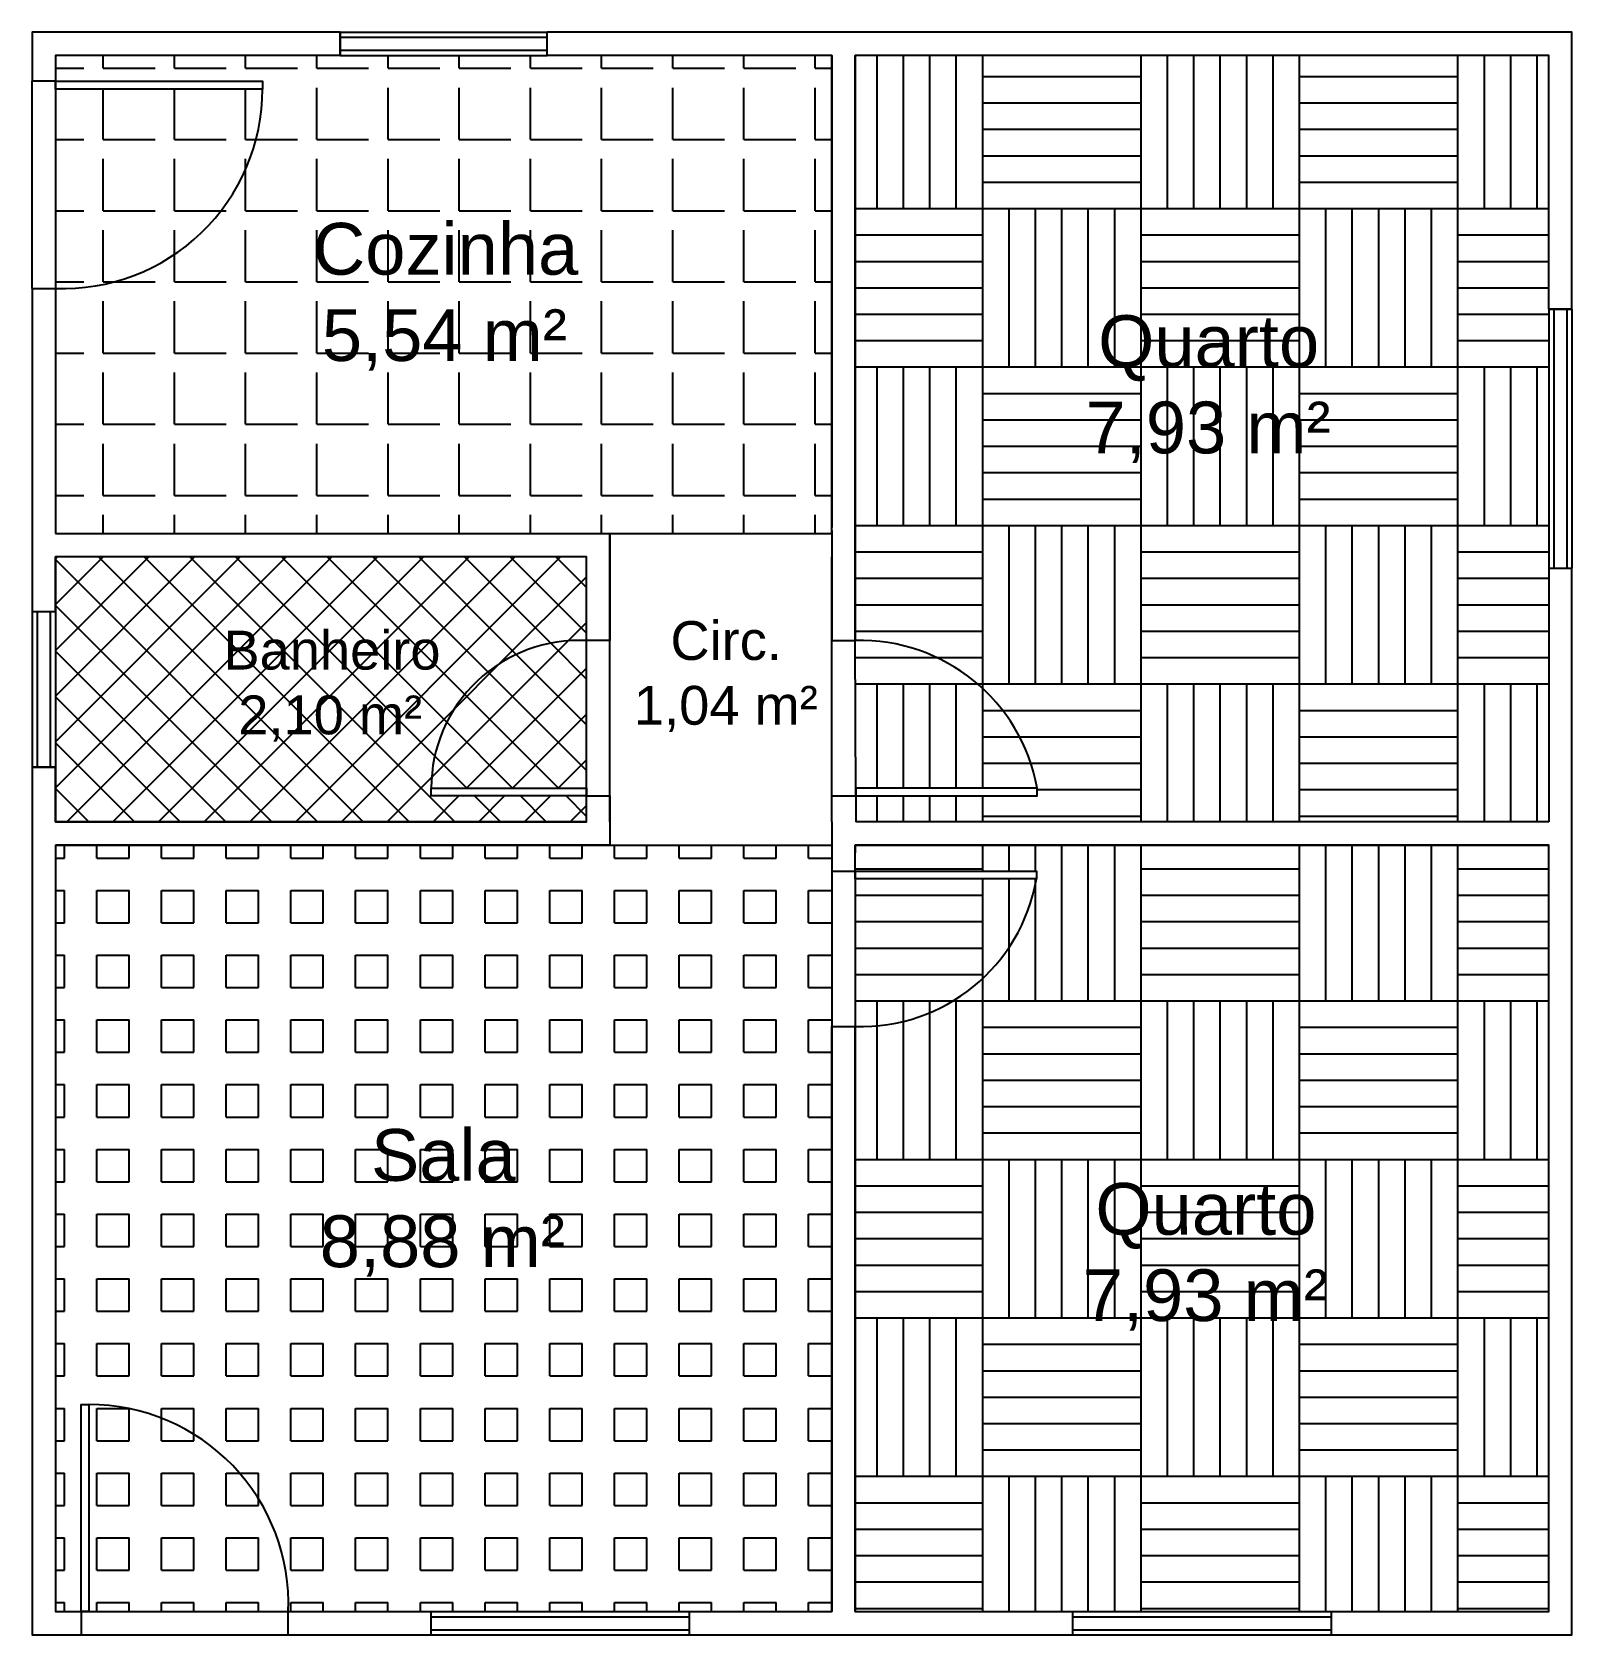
# Model space of a CAD drawing. Header units: inches. Extents: x 0 to 5.95, y 0 to 6.19.
import ezdxf

# ---------------------------------------------------------------- set-up
doc = ezdxf.new("R2010")
doc.units = ezdxf.units.IN
doc.header["$MEASUREMENT"] = 0
doc.layers.add('LayerCinza', color=9, linetype='Continuous')
doc.layers.add('LayerPorta', color=4, linetype='Continuous')
doc.styles.get("Standard").update_dxf_attribs({"font": 'arial.ttf'})
pattern_1 = [(0, (0, 0), (0, 0.275), [0.2, -0.075]), (90, (0, 0), (-0.275, 2e-17), [0.2, -0.075])]

msp = doc.modelspace()

# ---------------------------------------------------------------- hatches: boundary and pattern name
h = msp.add_hatch()
h.set_pattern_fill('ANGLE', color=256)
h.set_pattern_definition(pattern_1)
h.paths.add_polyline_path([(3.09, 6.1), (1.99, 6.1), (1.19, 6.1), (0.09, 6.1), (0.09, 6), (0.89, 6), (0.89, 5.97, -0.42545), (0.09, 5.2), (0.09, 4.2533), (2.2322, 4.2533), (3.09, 4.2533), (3.09, 4.265)])
h.paths.add_polyline_path([(1.0214, 4.8072), (2.1465, 4.8072), (2.1465, 5.5526), (1.0214, 5.5526)], flags=24)
h = msp.add_hatch()
h.set_pattern_fill('AR-PARQ1', color=256, scale=0.051)
h.paths.add_polyline_path([(5.8591, 5.12), (5.8591, 6.1), (3.18, 6.1), (3.18, 4.1633), (3.18, 3.84, -0.37146), (3.8829, 3.27), (3.8829, 3.24), (3.1829, 3.24), (3.1829, 3.14), (5.8591, 3.14), (5.8591, 4.12)])
h.paths.add_polyline_path([(4.0066, 4.4495), (5.0538, 4.4495), (5.0538, 5.1958), (4.0066, 5.1958)], flags=24)
h = msp.add_hatch()
h.set_pattern_fill('ANGLE', color=256)
h.set_pattern_definition(pattern_1)
h.paths.add_polyline_path([(0.89, 5.97), (0.09, 5.97), (0.09, 5.2, 0.42545)])
h = msp.add_hatch()
h.set_pattern_fill('ANSI37', color=256)
h.paths.add_polyline_path([(2.1422, 4.1633), (0.09, 4.1633), (0.09, 3.9516), (0.09, 3.3516), (0.09, 3.14), (2.1422, 3.14), (2.1422, 3.24), (1.5422, 3.24), (1.5422, 3.27, -0.429311), (2.1422, 3.84)])
h.paths.add_polyline_path([(0.6865, 3.3955), (1.6004, 3.3955), (1.6004, 3.9553), (0.6865, 3.9553)], flags=24)
h = msp.add_hatch()
h.set_pattern_fill('ANSI37', color=256)
h.paths.add_polyline_path([(2.1422, 3.84, 0.429311), (1.5422, 3.27), (2.1422, 3.27)])
h = msp.add_hatch()
h.set_pattern_fill('AR-PARQ1', color=256, scale=0.051)
h.paths.add_polyline_path([(3.18, 3.84), (3.1828, 3.27), (3.8829, 3.27, 0.37146)])
h = msp.add_hatch()
h.set_pattern_fill('AR-PARQ1', color=256, scale=0.051)
h.paths.add_polyline_path([(5.8591, 3.05), (3.18, 3.05), (3.18, 2.95), (3.88, 2.95), (3.88, 2.92, -0.374814), (3.18, 2.35), (3.18, 0.09), (4.0195, 0.09), (5.0195, 0.09), (5.8591, 0.09)])
h.paths.add_polyline_path([(3.88, 2.92), (3.18, 2.92), (3.18, 2.35, 0.374814)])
h.paths.add_polyline_path([(3.9959, 1.0985), (5.0431, 1.0985), (5.0431, 1.8448), (3.9959, 1.8448)], flags=24)
at = {"layer": 'LayerCinza'}
h = msp.add_hatch(dxfattribs=at)
h.set_pattern_fill('SQUARE', color=256)
h.paths.add_polyline_path([(0.19, 0.89), (0.22, 0.89, -0.42545), (0.99, 0.09), (1.54, 0.09), (2.54, 0.09), (3.09, 0.09), (3.09, 2.35), (3.09, 2.95), (3.09, 3.05), (2.2322, 3.05), (0.09, 3.05), (0.09, 0.09), (0.19, 0.09)])
h.paths.add_polyline_path([(1.0501, 1.3069), (2.0973, 1.3069), (2.0973, 2.0532), (1.0501, 2.0532)], flags=24)
h = msp.add_hatch(dxfattribs=at)
h.set_pattern_fill('SQUARE', color=256)
h.paths.add_polyline_path([(0.22, 0.89), (0.22, 0.09), (0.99, 0.09, 0.42545)])

# ---------------------------------------------------------------- linework, layer by layer
for p, q in [((0.09, 6), (0.09, 5.2)), ((3.09, 4.2533), (3.09, 4.2767)), ((2.2322, 4.2533), (3.09, 4.2533)), ((5.8591, 4.12), (5.8591, 3.14)), ((2.1422, 3.24), (2.1422, 3.84)), ((3.1829, 3.24), (3.18, 3.84)), ((3.09, 3.14), (3.09, 3.24)), ((3.09, 3.24), (3.1829, 3.24)), ((3.1829, 3.24), (3.1829, 3.14)), ((2.2322, 3.05), (3.09, 3.05)), ((3.18, 2.95), (3.18, 2.35))]:
    msp.add_line(p, q)
for points in [[(1.19, 6.19), (0, 6.19), (0, 6)], [(1.19, 6.1), (1.19, 6.19)], [(1.19, 6.19), (1.19, 6.1)], [(3.18, 6.19), (1.99, 6.19)], [(1.99, 6.1), (1.99, 6.19)], [(1.99, 6.1), (1.99, 6.19)], [(5.9491, 5.12), (5.9491, 6.19), (3.09, 6.19)], [(1.19, 6.1), (0.09, 6.1), (0.09, 5.97)], [(3.09, 4.2533), (3.09, 6.1), (1.99, 6.1)], [(3.09, 6.1), (3.09, 4.2767)], [(3.18, 4.1633), (3.18, 4.1633), (3.18, 6.1)], [(5.8591, 5.12), (5.8591, 6.1), (3.18, 6.1), (3.18, 3.84)], [(0.09, 6), (0, 6)], [(0.09, 5.97), (0.09, 6)], [(0, 5.2), (0.09, 5.2)], [(0, 5.2), (0, 4.1633)], [(0.09, 5.2), (0.09, 4.2533)], [(5.8591, 5.12), (5.9491, 5.12)], [(5.9491, 5.12), (5.8591, 5.12)], [(3.18, 3.84), (3.18, 4.2767)], [(0, 4.2533), (0, 3.9516)], [(0, 4.2533), (0, 4.2533), (0, 3.9516)], [(0.09, 4.2533), (2.2322, 4.2533)], [(2.2322, 4.1633), (2.2322, 4.2533), (2.2322, 3.84)], [(3.09, 4.265), (3.09, 3.84)], [(3.18, 3.84), (3.18, 4.2533)], [(0.09, 4.1633), (0.09, 3.9516)], [(0.09, 4.1633), (0.09, 3.9516)], [(0.09, 4.1633), (0.09, 3.9516)], [(2.1422, 3.84), (2.1422, 4.1633), (0.09, 4.1633), (0.09, 3.9516)], [(0.09, 3.9516), (0.09, 4.1633)], [(2.2322, 3.84), (2.2322, 4.1633)], [(3.09, 4.1633), (3.09, 3.84)], [(3.09, 3.84), (3.09, 4.1633)], [(3.09, 3.84), (3.09, 4.1633)], [(5.8591, 4.12), (5.9491, 4.12)], [(5.8591, 4.12), (5.9491, 4.12)], [(5.9491, 3.05), (5.9491, 4.12)], [(0.09, 3.9516), (0, 3.9516)], [(0.09, 3.9516), (0, 3.9516)], [(2.2322, 3.84), (2.1422, 3.84)], [(3.09, 3.84), (3.18, 3.84)], [(0.09, 3.3516), (0, 3.3516)], [(0, 3.3516), (0.09, 3.3516)], [(0, 3.3516), (0, 3.05)], [(0, 3.3516), (0, 3.05)], [(0.09, 3.14), (0.09, 3.3516)], [(0.09, 3.3516), (0.09, 3.14), (2.1422, 3.14), (2.1422, 3.27)], [(0.09, 3.3516), (0.09, 3.14), (2.1422, 3.14)], [(0.09, 3.3516), (0.09, 3.14), (2.1422, 3.14)], [(0.09, 3.3516), (0.09, 3.14)], [(2.2322, 3.24), (2.2322, 3.05), (0.09, 3.05)], [(2.1422, 3.27), (2.1422, 3.24)], [(2.1422, 3.24), (2.2322, 3.24)], [(2.1422, 3.24), (2.2322, 3.24)], [(2.2322, 3.14), (2.2322, 3.24)], [(0, 3.14), (0, 0), (0.19, 0)], [(2.1422, 3.14), (0.09, 3.14)], [(3.09, 3.14), (3.09, 3.05)], [(5.8591, 3.14), (3.1829, 3.14)], [(5.0195, 0), (5.9491, 0), (5.9491, 3.14)], [(0.09, 3.05), (0.09, 0.09), (0.22, 0.09)], [(0.09, 3.05), (2.2322, 3.05)], [(3.09, 3.05), (3.09, 2.95), (3.18, 2.95), (3.18, 3.05)], [(3.18, 3.05), (5.8591, 3.05)], [(3.18, 3.02), (3.18, 3.05)], [(5.0195, 0.09), (5.8591, 0.09), (5.8591, 3.05), (3.18, 3.05), (3.18, 3.02)], [(2.54, 0.09), (3.09, 0.09), (3.09, 2.35)], [(3.09, 2.35), (3.09, 0.09)], [(3.09, 2.35), (3.18, 2.35)], [(3.18, 2.35), (3.18, 0.09), (4.0195, 0.09)], [(3.18, 0.09), (3.18, 2.35)], [(0.19, 0.09), (0.19, 0)], [(0.22, 0.09), (0.19, 0.09)], [(0.99, 0.09), (1.54, 0.09)], [(0.99, 0), (0.99, 0.09)], [(1.54, 0.09), (1.54, 0)], [(2.54, 0), (2.54, 0.09)], [(4.0195, 0.09), (4.0195, 0)], [(5.0195, 0), (5.0195, 0.09)], [(0.99, 0), (1.54, 0)], [(2.54, 0), (3.18, 0)], [(3.09, 0), (4.0195, 0)]]:
    msp.add_lwpolyline(points)
for centre, radius, start, end in [((0.1194, 5.97), 0.7706, 267.81062, 0), ((2.1129, 3.27), 0.5707, 87.0624, 180), ((3.2008, 3.1472), 0.6931, 10.2056, 91.71768), ((3.2032, 3.0363), 0.6867, 268.06206, 350.24881), ((0.22, 0.1194), 0.7706, 357.81062, 90)]:
    msp.add_arc(centre, radius, start, end)
for p, q in [((1.19, 6.19), (1.99, 6.19)), ((1.19, 6.1), (1.99, 6.1)), ((0, 5.2), (0, 6)), ((5.8591, 5.12), (5.8591, 4.12)), ((5.9491, 5.12), (5.9491, 4.12)), ((0, 3.9516), (0, 3.3516)), ((0.09, 3.9516), (0.09, 3.3516)), ((2.2322, 3.24), (2.2322, 3.84)), ((3.09, 3.24), (3.09, 3.84)), ((3.09, 2.95), (3.09, 2.35)), ((0.19, 0.09), (0.99, 0.09)), ((1.54, 0.09), (2.54, 0.09)), ((4.0195, 0.09), (5.0195, 0.09)), ((0.19, 0), (0.99, 0)), ((1.54, 0), (2.54, 0)), ((4.0195, 0), (5.0195, 0))]:
    msp.add_line(p, q, dxfattribs=at)
at = {"layer": 'LayerPorta'}
for p, q in [((1.19, 6.17), (1.99, 6.17)), ((1.19, 6.12), (1.99, 6.12)), ((5.8791, 5.12), (5.8791, 4.12)), ((5.9291, 5.12), (5.9291, 4.12)), ((0.02, 3.9516), (0.02, 3.3516)), ((0.07, 3.9516), (0.07, 3.3516)), ((1.54, 0.07), (2.54, 0.07)), ((4.0195, 0.07), (5.0195, 0.07)), ((4.0195, 0.07), (5.0195, 0.07)), ((1.54, 0.02), (2.54, 0.02)), ((4.0195, 0.02), (5.0195, 0.02))]:
    msp.add_line(p, q, dxfattribs=at)
for points in [[(0.09, 6), (0.09, 6), (0.89, 6), (0.89, 5.97), (0.09, 5.97), (0.09, 6)], [(2.1422, 3.24), (2.1422, 3.24), (1.5422, 3.24), (1.5422, 3.27), (2.1422, 3.27)], [(3.1829, 3.24), (3.8829, 3.24), (3.8829, 3.27), (3.1829, 3.27), (3.1829, 3.24)], [(3.18, 3.02), (3.18, 3.05)], [(3.18, 2.95), (3.88, 2.95), (3.88, 2.92), (3.18, 2.92), (3.18, 2.95)], [(0.19, 0.09), (0.19, 0.09), (0.19, 0.89), (0.22, 0.89), (0.22, 0.09), (0.19, 0.09)]]:
    msp.add_lwpolyline(points, dxfattribs=at)

# ---------------------------------------------------------------- texts
at = {"attachment_point": 1}
for s, width, insert, char_height in [('\\pi1.0003;Cozinha\\P\\pi1.0345;5,54 m²', 3, (0.085, 5.4531), 0.2), ('\\pi0.92363;Quarto\\P\\pi0.87486;7,93 m²', 2.679054, (3.1949, 5.0964), 0.2), ('\\pi0.2279;Circ.\\P\\pi0.086855;1,04 m²', 0.857816, (2.2384, 3.9152), 0.15), ('\\pi0.61825;Banheiro\\P\\pi0.6757;2,10 m²', 2.052184, (0.1211, 3.8781), 0.15), ('\\pi1.2326;Sala\\P\\pi1.0344;8,88 m²', 3, (0.077, 1.9537), 0.2), ('\\pi0.92363;Quarto\\P\\pi0.87486;7,93 m²', 2.679054, (3.1843, 1.7454), 0.2)]:
    msp.add_mtext_dynamic_manual_height_columns(s, width=width, gutter_width=1, heights=[0], dxfattribs=dict(at, insert=insert, char_height=char_height))

doc.saveas('drawing.dxf')
